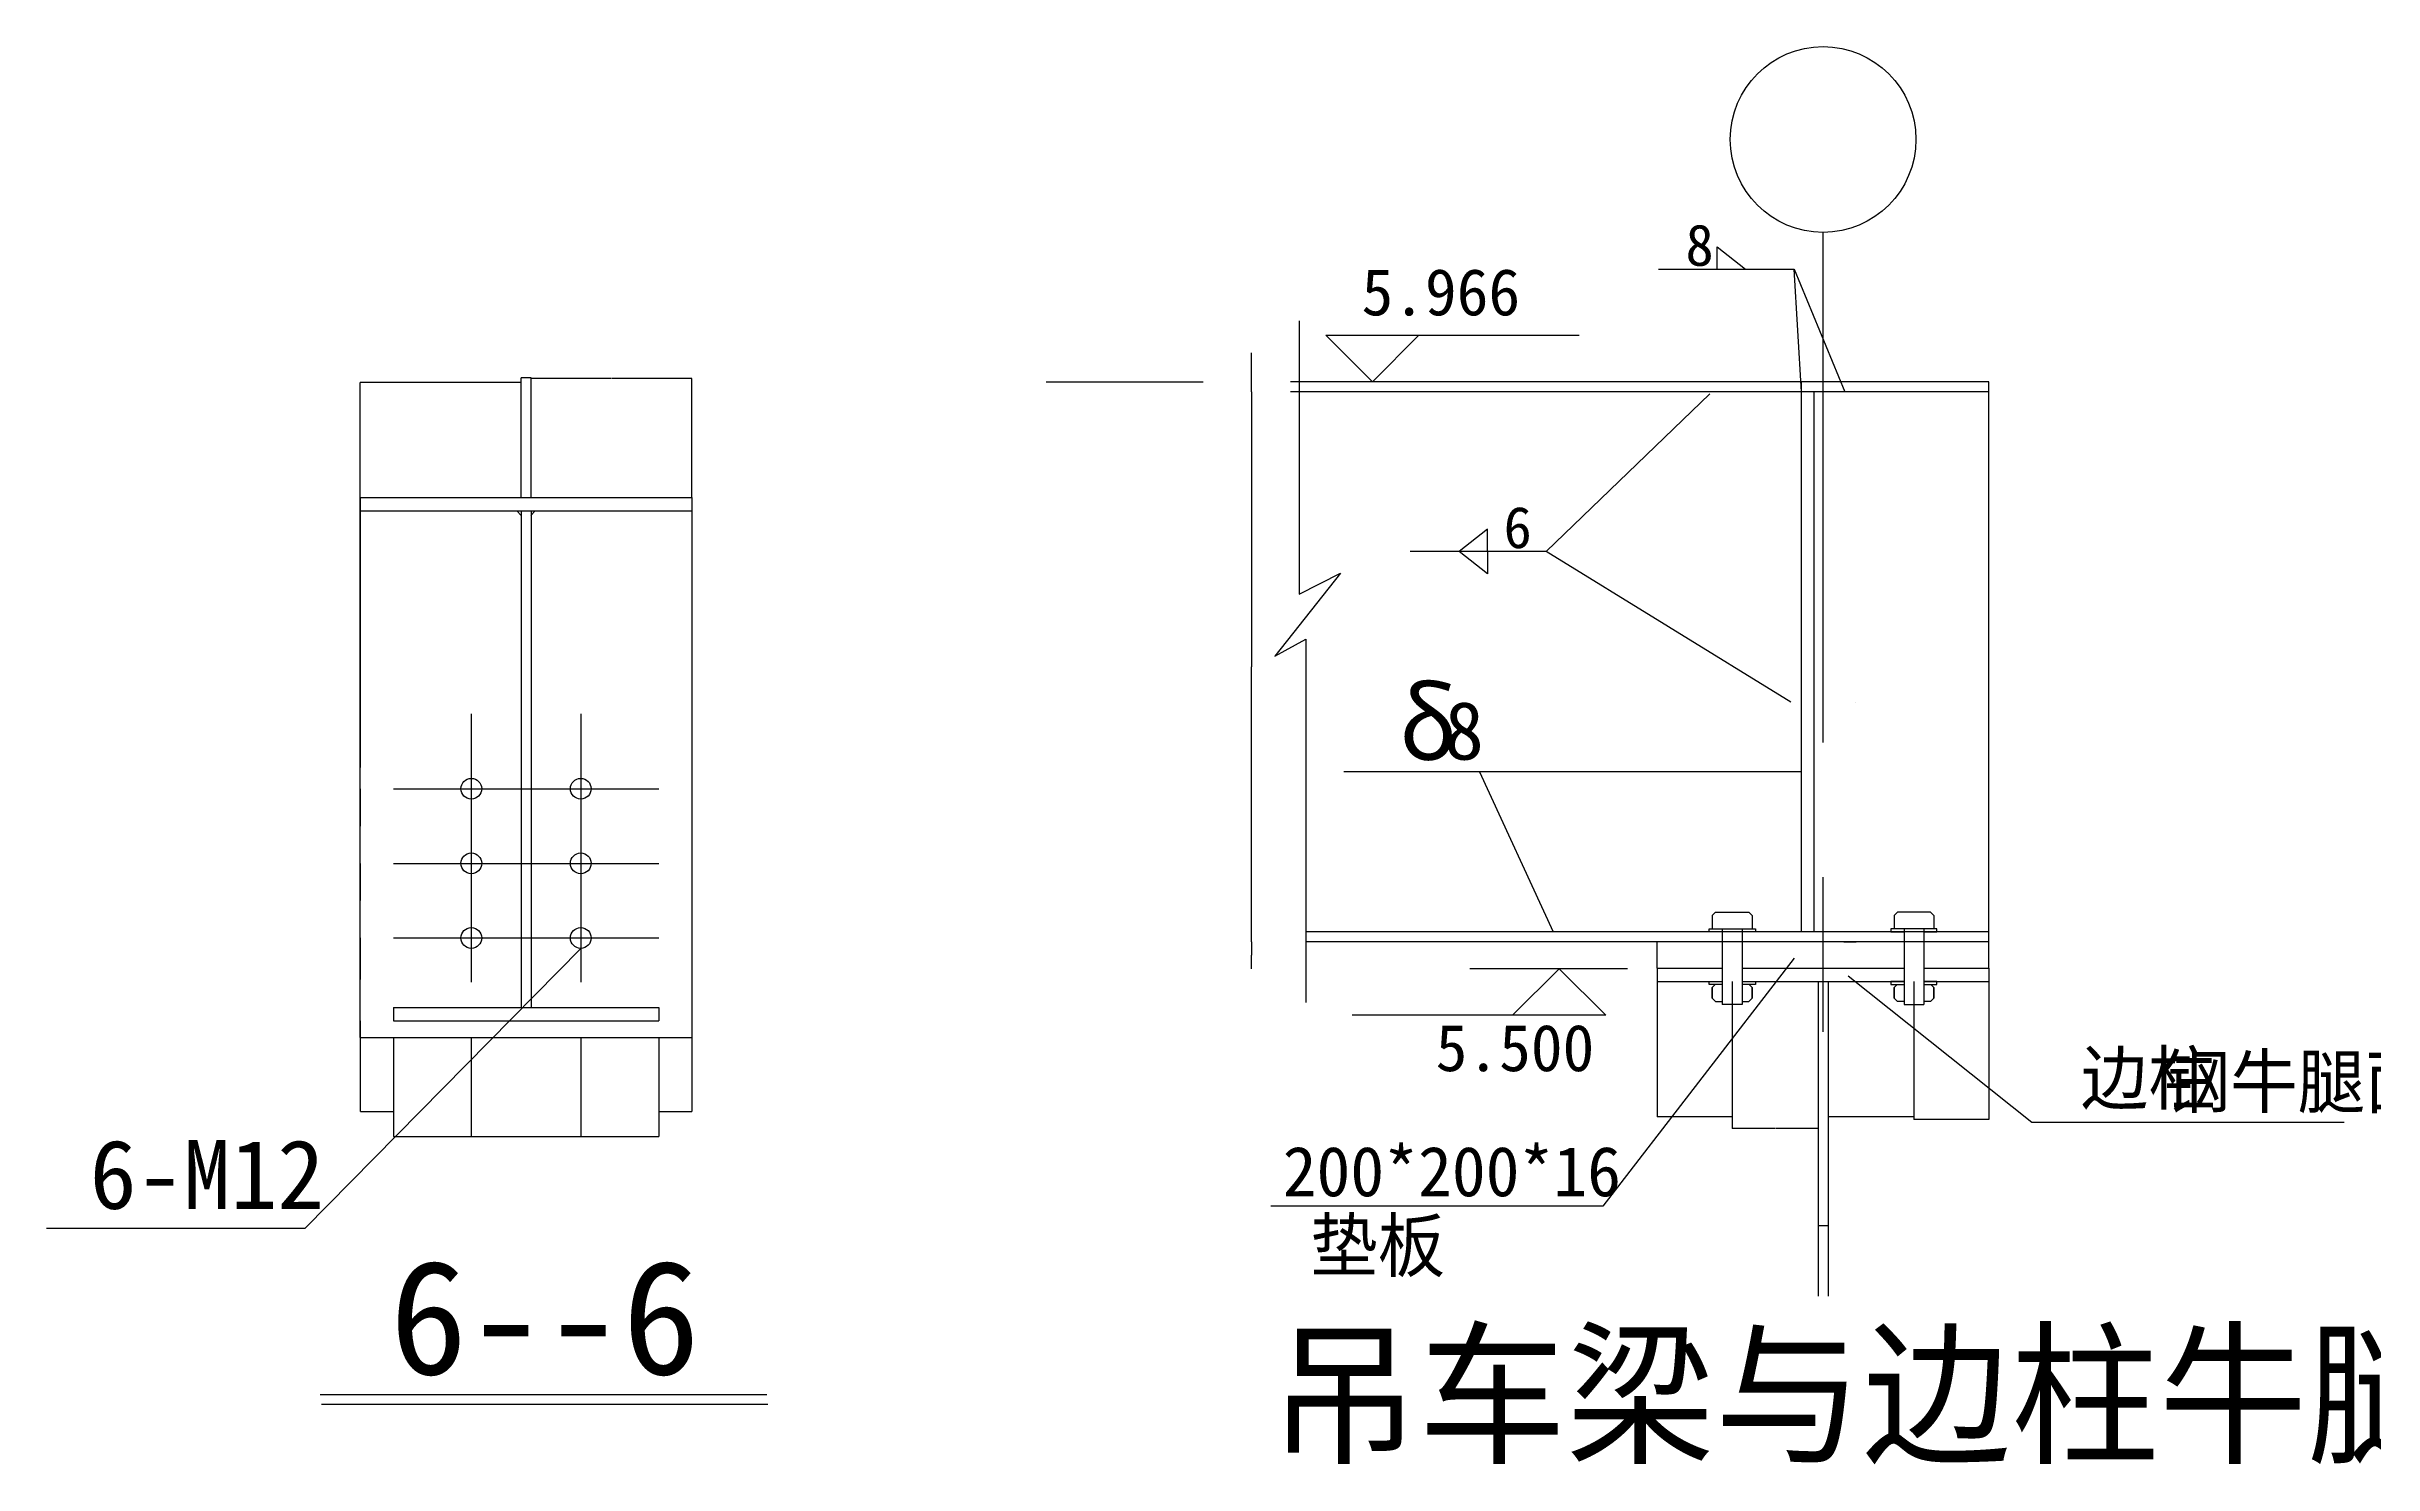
# Model space of a CAD drawing. Header units: metres. Extents: x 1551 to 37884, y 3562 to 29485.
# Drawn here: x 18378 to 29606, y 14752 to 21591 of the extents above; entities that cross this region are included whole.
import ezdxf

# ---------------------------------------------------------------- set-up
doc = ezdxf.new("R2010")
doc.units = ezdxf.units.M
for name, color, linetype in [('DOTE', 1, 'Continuous'), ('PUB_DIM', 3, 'Continuous'), ('PUB_TEXT', 7, 'Continuous'), ('其它', 1, 'Continuous'), ('屋面', 4, 'Continuous'), ('梁', 6, 'Continuous'), ('连接板', 3, 'Continuous')]:
    doc.layers.add(name, color=color, linetype=linetype)
doc.dimstyles.get("Standard").update_dxf_attribs({"dimtxt": 2.5, "dimasz": 2.5, "dimexe": 1.25, "dimexo": 0.625, "dimtad": 1, "dimcen": 2.5, "dimazin": 3, "dimtfac": 1, "dimtmove": 0, "dimatfit": 3})

# ---------------------------------------------------------------- blocks, each defined once
blk = doc.blocks.new('_CLOSEDFILLED')
at = {"color": 0, "linetype": 'BYBLOCK'}
blk.add_solid([(-1, 0), (0, 0), (-1, 0)], dxfattribs=at)
blk = doc.blocks.new('*D77')
for p, q in [((19891.89, 19351.63), (19891.89, 18681.57)), ((19891.64, 18681.57), (19891.39, 18681.57)), ((19891.89, 18011.5), (19891.89, 18681.57)), ((19891.89, 18681.57), (19891.89, 18681.57)), ((19892.14, 18681.57), (19892.39, 18681.57))]:
    blk.add_line(p, q)
at = {"layer": 'Defpoints'}
for p in [(19891.89, 19351.63), (19891.89, 18681.57), (19891.89, 18011.5)]:
    blk.add_point(p, dxfattribs=at)
at = {"layer": 'PUB_DIM', "xscale": 0.25, "yscale": 0.25}
blk.add_blockref('_CLOSEDFILLED', (19891.89, 18681.57), dxfattribs=at)
at = {"layer": 'PUB_DIM', "xscale": 0.25, "yscale": 0.25, "rotation": 180}
blk.add_blockref('_CLOSEDFILLED', (19891.89, 18681.57), dxfattribs=at)
at = {"layer": 'PUB_DIM', "insert": (19891.89, 18682.695), "char_height": 1, "attachment_point": 5}
blk.add_mtext('292', dxfattribs=at)
blk = doc.blocks.new('*D78')
for p, q in [((19891.89, 19415.62), (19891.89, 18113.62)), ((19891.64, 18113.62), (19891.39, 18113.62)), ((19891.89, 16811.62), (19891.89, 18113.62)), ((19891.89, 18113.62), (19891.89, 18113.62)), ((19892.14, 18113.62), (19892.39, 18113.62))]:
    blk.add_line(p, q)
at = {"layer": 'Defpoints'}
for p in [(19891.89, 19415.62), (19891.89, 18113.62), (19891.89, 16811.62)]:
    blk.add_point(p, dxfattribs=at)
at = {"layer": 'PUB_DIM', "xscale": 0.25, "yscale": 0.25}
blk.add_blockref('_CLOSEDFILLED', (19891.89, 18113.62), dxfattribs=at)
at = {"layer": 'PUB_DIM', "xscale": 0.25, "yscale": 0.25, "rotation": 180}
blk.add_blockref('_CLOSEDFILLED', (19891.89, 18113.62), dxfattribs=at)
at = {"layer": 'PUB_DIM', "insert": (19891.89, 18114.745), "char_height": 1, "attachment_point": 5}
blk.add_mtext('450', dxfattribs=at)
blk = doc.blocks.new('*D79')
for p, q in [((21332.2, 16811.5), (21332.2, 16454.11)), ((21492.2, 16811.5), (21492.2, 16454.11)), ((21332.45, 16454.11), (21411.2, 16454.11)), ((21413.2, 16454.11), (21491.95, 16454.11))]:
    blk.add_line(p, q)
at = {"layer": 'Defpoints'}
for p in [(21332.2, 16811.5), (21492.2, 16811.5), (21332.2, 16454.11)]:
    blk.add_point(p, dxfattribs=at)
at = {"layer": 'PUB_DIM', "xscale": 0.25, "yscale": 0.25, "rotation": 180}
blk.add_blockref('_CLOSEDFILLED', (21332.2, 16454.11), dxfattribs=at)
at = {"layer": 'PUB_DIM', "xscale": 0.25, "yscale": 0.25}
blk.add_blockref('_CLOSEDFILLED', (21492.2, 16454.11), dxfattribs=at)
at = {"layer": 'PUB_DIM', "insert": (21412.2, 16454.11), "char_height": 1, "attachment_point": 5}
blk.add_mtext('20', dxfattribs=at)
blk = doc.blocks.new('*D80')
for p, q in [((19892.2, 16811.5), (19892.2, 16454.11)), ((20052.2, 16811.5), (20052.2, 16454.11)), ((19892.45, 16454.11), (19971.2, 16454.11)), ((19973.2, 16454.11), (20051.95, 16454.11))]:
    blk.add_line(p, q)
at = {"layer": 'Defpoints'}
for p in [(19892.2, 16811.5), (20052.2, 16811.5), (19892.2, 16454.11)]:
    blk.add_point(p, dxfattribs=at)
at = {"layer": 'PUB_DIM', "xscale": 0.25, "yscale": 0.25, "rotation": 180}
blk.add_blockref('_CLOSEDFILLED', (19892.2, 16454.11), dxfattribs=at)
at = {"layer": 'PUB_DIM', "xscale": 0.25, "yscale": 0.25}
blk.add_blockref('_CLOSEDFILLED', (20052.2, 16454.11), dxfattribs=at)
at = {"layer": 'PUB_DIM', "insert": (19972.2, 16454.11), "char_height": 1, "attachment_point": 5}
blk.add_mtext('20', dxfattribs=at)
blk = doc.blocks.new('*D81')
for p, q in [((20052.2, 16811.5), (20052.2, 16334.11)), ((20427.89, 16811.5), (20427.89, 16334.11)), ((20052.45, 16334.11), (20239.045, 16334.11)), ((20241.045, 16334.11), (20427.64, 16334.11))]:
    blk.add_line(p, q)
at = {"layer": 'Defpoints'}
for p in [(20052.2, 16811.5), (20427.89, 16811.5), (20052.2, 16334.11)]:
    blk.add_point(p, dxfattribs=at)
at = {"layer": 'PUB_DIM', "xscale": 0.25, "yscale": 0.25, "rotation": 180}
blk.add_blockref('_CLOSEDFILLED', (20052.2, 16334.11), dxfattribs=at)
at = {"layer": 'PUB_DIM', "xscale": 0.25, "yscale": 0.25}
blk.add_blockref('_CLOSEDFILLED', (20427.89, 16334.11), dxfattribs=at)
at = {"layer": 'PUB_DIM', "insert": (20240.045, 16334.11), "char_height": 1, "attachment_point": 5}
blk.add_mtext('50', dxfattribs=at)
blk = doc.blocks.new('*D82')
for p, q in [((19891.64, 19535.05), (19891.39, 19535.05)), ((19891.89, 19415.63), (19891.89, 19535.05)), ((19891.89, 19351.63), (19891.89, 19535.05)), ((19891.89, 19535.05), (19891.89, 19535.05)), ((19892.14, 19535.05), (19892.39, 19535.05))]:
    blk.add_line(p, q)
at = {"layer": 'Defpoints'}
for p in [(19891.89, 19535.05), (19891.89, 19415.63), (19891.89, 19351.63)]:
    blk.add_point(p, dxfattribs=at)
at = {"layer": 'PUB_DIM', "xscale": 0.25, "yscale": 0.25}
blk.add_blockref('_CLOSEDFILLED', (19891.89, 19535.05), dxfattribs=at)
at = {"layer": 'PUB_DIM', "xscale": 0.25, "yscale": 0.25, "rotation": 180}
blk.add_blockref('_CLOSEDFILLED', (19891.89, 19535.05), dxfattribs=at)
at = {"layer": 'PUB_DIM', "insert": (19891.89, 19536.175), "char_height": 1, "attachment_point": 5}
blk.add_mtext('8', dxfattribs=at)
blk = doc.blocks.new('*D83')
for p, q in [((21103.25, 19990.32), (20716, 19990.32)), ((20716.25, 19415.5), (20716.25, 19990.32)), ((21492.5, 19990.32), (21105.25, 19990.32)), ((21492.25, 19415.5), (21492.25, 19990.32))]:
    blk.add_line(p, q)
at = {"layer": 'Defpoints'}
for p in [(21492.25, 19990.32), (20716.25, 19415.5), (21492.25, 19415.5)]:
    blk.add_point(p, dxfattribs=at)
at = {"layer": 'PUB_DIM', "xscale": 0.25, "yscale": 0.25}
blk.add_blockref('_CLOSEDFILLED', (20716.25, 19990.32), dxfattribs=at)
at = {"layer": 'PUB_DIM', "xscale": 0.25, "yscale": 0.25, "rotation": 180}
blk.add_blockref('_CLOSEDFILLED', (21492.25, 19990.32), dxfattribs=at)
at = {"layer": 'PUB_DIM', "insert": (21104.25, 19990.32), "char_height": 1, "attachment_point": 5}
blk.add_mtext('97', dxfattribs=at)
blk = doc.blocks.new('*D84')
for p, q in [((20279.25, 19970.4), (19892, 19970.4)), ((19892.25, 19415.5), (19892.25, 19970.4)), ((20668.5, 19970.4), (20281.25, 19970.4)), ((20668.25, 19415.5), (20668.25, 19970.4))]:
    blk.add_line(p, q)
at = {"layer": 'Defpoints'}
for p in [(20668.25, 19970.4), (19892.25, 19415.5), (20668.25, 19415.5)]:
    blk.add_point(p, dxfattribs=at)
at = {"layer": 'PUB_DIM', "xscale": 0.25, "yscale": 0.25}
blk.add_blockref('_CLOSEDFILLED', (19892.25, 19970.4), dxfattribs=at)
at = {"layer": 'PUB_DIM', "xscale": 0.25, "yscale": 0.25, "rotation": 180}
blk.add_blockref('_CLOSEDFILLED', (20668.25, 19970.4), dxfattribs=at)
at = {"layer": 'PUB_DIM', "insert": (20280.25, 19970.4), "char_height": 1, "attachment_point": 5}
blk.add_mtext('97', dxfattribs=at)
blk = doc.blocks.new('*D85')
for p, q in [((20691.75, 19993.28), (20668, 19993.28)), ((20668.25, 19415.5), (20668.25, 19993.28)), ((20716.5, 19993.28), (20692.75, 19993.28)), ((20716.25, 19415.5), (20716.25, 19993.28))]:
    blk.add_line(p, q)
at = {"layer": 'Defpoints'}
for p in [(20716.25, 19993.28), (20668.25, 19415.5), (20716.25, 19415.5)]:
    blk.add_point(p, dxfattribs=at)
at = {"layer": 'PUB_DIM', "xscale": 0.25, "yscale": 0.25}
blk.add_blockref('_CLOSEDFILLED', (20668.25, 19993.28), dxfattribs=at)
at = {"layer": 'PUB_DIM', "xscale": 0.25, "yscale": 0.25, "rotation": 180}
blk.add_blockref('_CLOSEDFILLED', (20716.25, 19993.28), dxfattribs=at)
at = {"layer": 'PUB_DIM', "insert": (20692.25, 19993.28), "char_height": 1, "attachment_point": 5}
blk.add_mtext('6', dxfattribs=at)
blk = doc.blocks.new('*D86')
for p, q in [((19891.89, 18011.5), (19891.89, 17831.5)), ((19891.64, 17831.5), (19891.39, 17831.5)), ((19891.89, 17651.5), (19891.89, 17831.5)), ((19891.89, 17831.5), (19891.89, 17831.5)), ((19892.14, 17831.5), (19892.39, 17831.5))]:
    blk.add_line(p, q)
at = {"layer": 'Defpoints'}
for p in [(19891.89, 18011.5), (19891.89, 17831.5), (19891.89, 17651.5)]:
    blk.add_point(p, dxfattribs=at)
at = {"layer": 'PUB_DIM', "xscale": 0.25, "yscale": 0.25}
blk.add_blockref('_CLOSEDFILLED', (19891.89, 17831.5), dxfattribs=at)
at = {"layer": 'PUB_DIM', "xscale": 0.25, "yscale": 0.25, "rotation": 180}
blk.add_blockref('_CLOSEDFILLED', (19891.89, 17831.5), dxfattribs=at)
at = {"layer": 'PUB_DIM', "insert": (19891.89, 17832.625), "char_height": 1, "attachment_point": 5}
blk.add_mtext('45', dxfattribs=at)
blk = doc.blocks.new('*D87')
for p, q in [((19891.89, 17651.5), (19891.89, 17471.5)), ((19891.64, 17471.5), (19891.39, 17471.5)), ((19891.89, 17291.5), (19891.89, 17471.5)), ((19891.89, 17471.5), (19891.89, 17471.5)), ((19892.14, 17471.5), (19892.39, 17471.5))]:
    blk.add_line(p, q)
at = {"layer": 'Defpoints'}
for p in [(19891.89, 17651.5), (19891.89, 17471.5), (19891.89, 17291.5)]:
    blk.add_point(p, dxfattribs=at)
at = {"layer": 'PUB_DIM', "xscale": 0.25, "yscale": 0.25}
blk.add_blockref('_CLOSEDFILLED', (19891.89, 17471.5), dxfattribs=at)
at = {"layer": 'PUB_DIM', "xscale": 0.25, "yscale": 0.25, "rotation": 180}
blk.add_blockref('_CLOSEDFILLED', (19891.89, 17471.5), dxfattribs=at)
at = {"layer": 'PUB_DIM', "insert": (19891.89, 17472.625), "char_height": 1, "attachment_point": 5}
blk.add_mtext('45', dxfattribs=at)
blk = doc.blocks.new('*D88')
for p, q in [((19891.89, 17291.5), (19891.89, 17091.5)), ((19891.64, 17091.5), (19891.39, 17091.5)), ((19891.89, 16891.5), (19891.89, 17091.5)), ((19891.89, 17091.5), (19891.89, 17091.5)), ((19892.14, 17091.5), (19892.39, 17091.5))]:
    blk.add_line(p, q)
at = {"layer": 'Defpoints'}
for p in [(19891.89, 17291.5), (19891.89, 17091.5), (19891.89, 16891.5)]:
    blk.add_point(p, dxfattribs=at)
at = {"layer": 'PUB_DIM', "xscale": 0.25, "yscale": 0.25}
blk.add_blockref('_CLOSEDFILLED', (19891.89, 17091.5), dxfattribs=at)
at = {"layer": 'PUB_DIM', "xscale": 0.25, "yscale": 0.25, "rotation": 180}
blk.add_blockref('_CLOSEDFILLED', (19891.89, 17091.5), dxfattribs=at)
at = {"layer": 'PUB_DIM', "insert": (19891.89, 17092.625), "char_height": 1, "attachment_point": 5}
blk.add_mtext('50', dxfattribs=at)
blk = doc.blocks.new('*D89')
for p, q in [((19891.89, 16891.5), (19891.89, 16651.3)), ((19891.89, 16811.82), (19891.89, 16651.3)), ((19891.64, 16651.3), (19891.39, 16651.3)), ((19891.89, 16651.3), (19891.89, 16651.3)), ((19892.14, 16651.3), (19892.39, 16651.3))]:
    blk.add_line(p, q)
at = {"layer": 'Defpoints'}
for p in [(19891.89, 16891.5), (19891.89, 16811.82), (19891.89, 16651.3)]:
    blk.add_point(p, dxfattribs=at)
at = {"layer": 'PUB_DIM', "xscale": 0.25, "yscale": 0.25}
blk.add_blockref('_CLOSEDFILLED', (19891.89, 16651.3), dxfattribs=at)
at = {"layer": 'PUB_DIM', "xscale": 0.25, "yscale": 0.25, "rotation": 180}
blk.add_blockref('_CLOSEDFILLED', (19891.89, 16651.3), dxfattribs=at)
at = {"layer": 'PUB_DIM', "insert": (19891.89, 16652.425), "char_height": 1, "attachment_point": 5}
blk.add_mtext('10', dxfattribs=at)
blk = doc.blocks.new('*D90')
for p, q in [((20427.89, 16811.5), (20427.89, 16334.11)), ((20955.89, 16811.5), (20955.89, 16334.11)), ((20428.14, 16334.11), (20690.89, 16334.11)), ((20692.89, 16334.11), (20955.64, 16334.11))]:
    blk.add_line(p, q)
at = {"layer": 'Defpoints'}
for p in [(20427.89, 16811.5), (20955.89, 16811.5), (20427.89, 16334.11)]:
    blk.add_point(p, dxfattribs=at)
at = {"layer": 'PUB_DIM', "xscale": 0.25, "yscale": 0.25, "rotation": 180}
blk.add_blockref('_CLOSEDFILLED', (20427.89, 16334.11), dxfattribs=at)
at = {"layer": 'PUB_DIM', "xscale": 0.25, "yscale": 0.25}
blk.add_blockref('_CLOSEDFILLED', (20955.89, 16334.11), dxfattribs=at)
at = {"layer": 'PUB_DIM', "insert": (20691.89, 16334.11), "char_height": 1, "attachment_point": 5}
blk.add_mtext('60', dxfattribs=at)
blk = doc.blocks.new('*D91')
for p, q in [((20955.89, 16811.5), (20955.89, 16334.11)), ((21332.2, 16811.5), (21332.2, 16334.11)), ((20956.14, 16334.11), (21143.045, 16334.11)), ((21145.045, 16334.11), (21331.95, 16334.11))]:
    blk.add_line(p, q)
at = {"layer": 'Defpoints'}
for p in [(20955.89, 16811.5), (21332.2, 16811.5), (20955.89, 16334.11)]:
    blk.add_point(p, dxfattribs=at)
at = {"layer": 'PUB_DIM', "xscale": 0.25, "yscale": 0.25, "rotation": 180}
blk.add_blockref('_CLOSEDFILLED', (20955.89, 16334.11), dxfattribs=at)
at = {"layer": 'PUB_DIM', "xscale": 0.25, "yscale": 0.25}
blk.add_blockref('_CLOSEDFILLED', (21332.2, 16334.11), dxfattribs=at)
at = {"layer": 'PUB_DIM', "insert": (21144.045, 16334.11), "char_height": 1, "attachment_point": 5}
blk.add_mtext('50', dxfattribs=at)
blk = doc.blocks.new('*D104')
for p, q in [((26512.1, 17081.68), (26512.1, 16371.88)), ((26926.1, 17081.68), (26926.1, 16371.88)), ((26718.1, 16371.88), (26511.85, 16371.88)), ((26926.35, 16371.88), (26720.1, 16371.88))]:
    blk.add_line(p, q)
at = {"layer": 'Defpoints'}
for p in [(26512.1, 17081.68), (26926.1, 17081.68), (26926.1, 16371.88)]:
    blk.add_point(p, dxfattribs=at)
at = {"layer": 'PUB_DIM', "xscale": 0.25, "yscale": 0.25}
blk.add_blockref('_CLOSEDFILLED', (26512.1, 16371.88), dxfattribs=at)
at = {"layer": 'PUB_DIM', "xscale": 0.25, "yscale": 0.25, "rotation": 180}
blk.add_blockref('_CLOSEDFILLED', (26926.1, 16371.88), dxfattribs=at)
at = {"layer": 'PUB_DIM', "insert": (26719.1, 16371.88), "char_height": 1, "attachment_point": 5}
blk.add_mtext('57', dxfattribs=at)
blk = doc.blocks.new('*D105')
for p, q in [((24191.76, 19925.64), (24191.76, 18599.66)), ((24191.51, 18599.66), (24191.26, 18599.66)), ((24191.76, 17273.68), (24191.76, 18599.66)), ((24191.76, 18599.66), (24191.76, 18599.66)), ((24192.01, 18599.66), (24192.26, 18599.66))]:
    blk.add_line(p, q)
at = {"layer": 'Defpoints'}
for p in [(24191.76, 19925.64), (24191.76, 18599.66), (24191.76, 17273.68)]:
    blk.add_point(p, dxfattribs=at)
at = {"layer": 'PUB_DIM', "xscale": 0.25, "yscale": 0.25}
blk.add_blockref('_CLOSEDFILLED', (24191.76, 18599.66), dxfattribs=at)
at = {"layer": 'PUB_DIM', "xscale": 0.25, "yscale": 0.25, "rotation": 180}
blk.add_blockref('_CLOSEDFILLED', (24191.76, 18599.66), dxfattribs=at)
at = {"layer": 'PUB_DIM', "insert": (24191.76, 18600.785), "char_height": 1, "attachment_point": 5}
blk.add_mtext('442', dxfattribs=at)
blk = doc.blocks.new('*D106')
for p, q in [((26150.1, 17081.68), (26150.1, 16428.66)), ((26512.1, 17081.68), (26512.1, 16428.66)), ((26330.1, 16428.66), (26149.85, 16428.66)), ((26512.35, 16428.66), (26332.1, 16428.66))]:
    blk.add_line(p, q)
at = {"layer": 'Defpoints'}
for p in [(26150.1, 17081.68), (26512.1, 17081.68), (26512.1, 16428.66)]:
    blk.add_point(p, dxfattribs=at)
at = {"layer": 'PUB_DIM', "xscale": 0.25, "yscale": 0.25}
blk.add_blockref('_CLOSEDFILLED', (26150.1, 16428.66), dxfattribs=at)
at = {"layer": 'PUB_DIM', "xscale": 0.25, "yscale": 0.25, "rotation": 180}
blk.add_blockref('_CLOSEDFILLED', (26512.1, 16428.66), dxfattribs=at)
at = {"layer": 'PUB_DIM', "insert": (26331.1, 16428.66), "char_height": 1, "attachment_point": 5}
blk.add_mtext('40', dxfattribs=at)
blk = doc.blocks.new('*D107')
for p, q in [((24191.51, 20114.02), (24191.26, 20114.02)), ((24191.76, 19973.64), (24191.76, 20114.02)), ((24191.76, 19925.64), (24191.76, 20114.02)), ((24191.76, 20114.02), (24191.76, 20114.02)), ((24192.01, 20114.02), (24192.26, 20114.02))]:
    blk.add_line(p, q)
at = {"layer": 'Defpoints'}
for p in [(24191.76, 20114.02), (24191.76, 19973.64), (24191.76, 19925.64)]:
    blk.add_point(p, dxfattribs=at)
at = {"layer": 'PUB_DIM', "xscale": 0.25, "yscale": 0.25}
blk.add_blockref('_CLOSEDFILLED', (24191.76, 20114.02), dxfattribs=at)
at = {"layer": 'PUB_DIM', "xscale": 0.25, "yscale": 0.25, "rotation": 180}
blk.add_blockref('_CLOSEDFILLED', (24191.76, 20114.02), dxfattribs=at)
at = {"layer": 'PUB_DIM', "insert": (24191.76, 20115.145), "char_height": 1, "attachment_point": 5}
blk.add_mtext('8', dxfattribs=at)
blk = doc.blocks.new('*D108')
for p, q in [((27388.1, 17081.68), (27388.1, 16415.74)), ((27750.1, 17081.68), (27750.1, 16415.74)), ((27568.1, 16415.74), (27387.85, 16415.74)), ((27750.35, 16415.74), (27570.1, 16415.74))]:
    blk.add_line(p, q)
at = {"layer": 'Defpoints'}
for p in [(27388.1, 17081.68), (27750.1, 17081.68), (27750.1, 16415.74)]:
    blk.add_point(p, dxfattribs=at)
at = {"layer": 'PUB_DIM', "xscale": 0.25, "yscale": 0.25}
blk.add_blockref('_CLOSEDFILLED', (27388.1, 16415.74), dxfattribs=at)
at = {"layer": 'PUB_DIM', "xscale": 0.25, "yscale": 0.25, "rotation": 180}
blk.add_blockref('_CLOSEDFILLED', (27750.1, 16415.74), dxfattribs=at)
at = {"layer": 'PUB_DIM', "insert": (27569.1, 16415.74), "char_height": 1, "attachment_point": 5}
blk.add_mtext('40', dxfattribs=at)
blk = doc.blocks.new('*D109')
for p, q in [((26974.1, 17081.68), (26974.1, 16428.66)), ((27388.1, 17081.68), (27388.1, 16428.66)), ((27180.1, 16428.66), (26973.85, 16428.66)), ((27388.35, 16428.66), (27182.1, 16428.66))]:
    blk.add_line(p, q)
at = {"layer": 'Defpoints'}
for p in [(26974.1, 17081.68), (27388.1, 17081.68), (27388.1, 16428.66)]:
    blk.add_point(p, dxfattribs=at)
at = {"layer": 'PUB_DIM', "xscale": 0.25, "yscale": 0.25}
blk.add_blockref('_CLOSEDFILLED', (26974.1, 16428.66), dxfattribs=at)
at = {"layer": 'PUB_DIM', "xscale": 0.25, "yscale": 0.25, "rotation": 180}
blk.add_blockref('_CLOSEDFILLED', (27388.1, 16428.66), dxfattribs=at)
at = {"layer": 'PUB_DIM', "insert": (27181.1, 16428.66), "char_height": 1, "attachment_point": 5}
blk.add_mtext('57', dxfattribs=at)
blk = doc.blocks.new('*D110')
for p, q in [((26926.1, 17081.68), (26926.1, 15903.88)), ((26974.1, 17081.68), (26974.1, 15903.88)), ((26949.6, 15903.88), (26925.85, 15903.88)), ((26974.35, 15903.88), (26950.6, 15903.88))]:
    blk.add_line(p, q)
at = {"layer": 'Defpoints'}
for p in [(26926.1, 17081.68), (26974.1, 17081.68), (26974.1, 15903.88)]:
    blk.add_point(p, dxfattribs=at)
at = {"layer": 'PUB_DIM', "xscale": 0.25, "yscale": 0.25}
blk.add_blockref('_CLOSEDFILLED', (26926.1, 15903.88), dxfattribs=at)
at = {"layer": 'PUB_DIM', "xscale": 0.25, "yscale": 0.25, "rotation": 180}
blk.add_blockref('_CLOSEDFILLED', (26974.1, 15903.88), dxfattribs=at)
at = {"layer": 'PUB_DIM', "insert": (26950.1, 15903.88), "char_height": 1, "attachment_point": 5}
blk.add_mtext('6', dxfattribs=at)
blk = doc.blocks.new('*D111')
for p, q in [((24191.51, 17208.01), (24191.26, 17208.01)), ((24191.76, 17273.68), (24191.76, 17208.01)), ((24191.76, 17142.34), (24191.76, 17208.01)), ((24191.76, 17208.01), (24191.76, 17208.01)), ((24192.01, 17208.01), (24192.26, 17208.01))]:
    blk.add_line(p, q)
at = {"layer": 'Defpoints'}
for p in [(24191.76, 17273.68), (24191.76, 17208.01), (24191.76, 17142.34)]:
    blk.add_point(p, dxfattribs=at)
at = {"layer": 'PUB_DIM', "xscale": 0.25, "yscale": 0.25}
blk.add_blockref('_CLOSEDFILLED', (24191.76, 17208.01), dxfattribs=at)
at = {"layer": 'PUB_DIM', "xscale": 0.25, "yscale": 0.25, "rotation": 180}
blk.add_blockref('_CLOSEDFILLED', (24191.76, 17208.01), dxfattribs=at)
at = {"layer": 'PUB_DIM', "insert": (24191.76, 17209.135), "char_height": 1, "attachment_point": 5}
blk.add_mtext('16', dxfattribs=at)

msp = doc.modelspace()

# ---------------------------------------------------------------- linework, layer by layer
for p, q in [((26438.94, 20625.66), (26575.45, 20517.85)), ((26438.94, 20517.85), (26438.94, 20625.66)), ((26155.72, 20517.83), (26811.48, 20517.83)), ((26846.71, 19925.68), (26811.48, 20517.83)), ((26811.48, 20517.83), (27054.66, 19925.68)), ((24421.64, 20268.94), (24421.64, 18950.46)), ((25613.83, 19156.12), (26403.57, 19916.74)), ((25330.6, 19263.95), (25194.09, 19156.14)), ((25330.6, 19156.14), (25330.6, 19263.95)), ((25613.83, 19156.12), (24958.07, 19156.12)), ((25330.6, 19048.29), (25194.09, 19156.1)), ((25330.6, 19156.1), (25330.6, 19048.29)), ((26794.2, 18428.36), (25613.83, 19156.12)), ((24622.15, 19050.6), (24304.67, 18650.05)), ((24421.64, 18950.46), (24622.15, 19050.6)), ((24304.67, 18650.05), (24455.06, 18733.5)), ((24455.06, 18733.5), (24455.06, 16981.1)), ((26794.2, 18428.36), (26794.2, 18428.36)), ((27106.38, 18428.36), (27106.38, 18428.36)), ((20427.89, 18371.85), (20427.89, 17078.46)), ((20955.89, 18371.85), (20955.89, 17078.46)), ((26846.71, 18093.6), (24637.47, 18093.6)), ((25293.23, 18093.6), (25647.45, 17321.68)), ((20051.89, 18011.5), (21331.89, 18011.5)), ((20051.89, 17651.5), (21331.89, 17651.5)), ((20051.89, 17291.5), (21331.89, 17291.5)), ((19626.08, 15892.57), (20955.89, 17241.5)), ((26810.53, 17194.14), (25887.54, 15998.03)), ((26007.32, 17143.42), (25245.15, 17143.42)), ((27070.85, 17108.42), (27957.68, 16403.62)), ((27957.68, 16403.62), (29464.33, 16403.62)), ((25887.54, 15998.03), (24285.53, 15998.03)), ((18378.27, 15892.57), (19626.08, 15892.57)), ((19705.71, 15042.77), (21858.47, 15042.77))]:
    msp.add_line(p, q)
msp.add_lwpolyline([(19698.46, 15089.86), (21853.6, 15089.86)])
msp.add_circle((26950.29, 21143.11), 448.04)
at = {"layer": 'DOTE'}
for p, q in [((26950.29, 18234.1), (26950.29, 20695.07)), ((26950.29, 16839.16), (26950.29, 17584.86))]:
    msp.add_line(p, q, dxfattribs=at)
at = {"layer": 'PUB_DIM'}
for p, q in [((24775.51, 19973.61), (24550.51, 20198.61)), ((24550.51, 20198.61), (25000.51, 20198.61)), ((24775.51, 20198.61), (25774.08, 20198.61)), ((25000.51, 20198.61), (24775.51, 19973.61)), ((23201.42, 19974.51), (23959.15, 19974.51)), ((25451.84, 16918.42), (25676.84, 17143.42)), ((25676.84, 17143.42), (25901.84, 16918.42)), ((25676.84, 16918.42), (24678.27, 16918.42)), ((25901.84, 16918.42), (25451.84, 16918.42))]:
    msp.add_line(p, q, dxfattribs=at)
at = {"layer": '其它'}
for p, q in [((26415.62, 17400.2), (26431.62, 17416.2)), ((26431.62, 17416.2), (26591.62, 17416.2)), ((26607.62, 17400.2), (26591.62, 17416.2)), ((27292.96, 17400.2), (27308.96, 17416.2)), ((27468.96, 17416.2), (27308.96, 17416.2)), ((27484.96, 17400.2), (27468.96, 17416.2)), ((26415.62, 17400.2), (26415.62, 17336.2)), ((26463.62, 17336.2), (26463.62, 16970.71)), ((26559.62, 17336.2), (26559.62, 16970.71)), ((26607.62, 17400.2), (26607.62, 17336.2)), ((27292.96, 17400.2), (27292.96, 17336.2)), ((27340.96, 17336.2), (27340.96, 16970.71)), ((27436.96, 17336.2), (27436.96, 16970.71)), ((27484.96, 17400.2), (27484.96, 17336.2)), ((26415.62, 17052.63), (26430.14, 17067.16)), ((26607.62, 17052.63), (26593.1, 17067.16)), ((27292.96, 17052.63), (27307.48, 17067.16)), ((27484.96, 17052.63), (27470.44, 17067.16)), ((26415.62, 17000.67), (26415.62, 17052.63)), ((26415.62, 17052.63), (26415.62, 17000.67)), ((26415.62, 17000.67), (26431.62, 16984.67)), ((26431.62, 16984.67), (26463.62, 16984.67)), ((26559.62, 16970.71), (26463.62, 16970.71)), ((26559.62, 16984.67), (26591.62, 16984.67)), ((26607.62, 17000.67), (26591.62, 16984.67)), ((26607.62, 17000.67), (26607.62, 17052.63)), ((26607.62, 17052.63), (26607.62, 17000.67)), ((27292.96, 17052.63), (27292.96, 17000.67)), ((27292.96, 17000.67), (27292.96, 17052.63)), ((27292.96, 17000.67), (27308.96, 16984.67)), ((27340.96, 16984.67), (27308.96, 16984.67)), ((27340.96, 16970.71), (27436.96, 16970.71)), ((27468.96, 16984.67), (27436.96, 16984.67)), ((27484.96, 17000.67), (27468.96, 16984.67)), ((27484.96, 17052.63), (27484.96, 17000.67)), ((27484.96, 17000.67), (27484.96, 17052.63))]:
    msp.add_line(p, q, dxfattribs=at)
for points in [[(26463.62, 17321.68), (26400.57, 17321.68), (26400.57, 17336.2), (26623.85, 17336.2), (26623.85, 17321.68), (26559.62, 17321.68)], [(27436.96, 17321.68), (27500.01, 17321.68), (27500.01, 17336.2), (27276.73, 17336.2), (27276.73, 17321.68), (27340.96, 17321.68)], [(26463.62, 17067.16), (26400.57, 17067.16), (26400.57, 17081.68), (26463.62, 17081.68)], [(26559.62, 17081.68), (26623.85, 17081.68), (26623.85, 17067.16), (26559.62, 17067.16)], [(27340.96, 17081.68), (27276.73, 17081.68), (27276.73, 17067.16), (27340.96, 17067.16)], [(27436.96, 17067.16), (27500.01, 17067.16), (27500.01, 17081.68), (27436.96, 17081.68)]]:
    msp.add_lwpolyline(points, dxfattribs=at)
at = {"layer": '屋面'}
for p, q in [((27750.29, 19973.68), (24381.01, 19973.68)), ((27750.29, 19925.68), (24381.01, 19925.68)), ((26846.71, 17321.68), (26846.71, 19973.68)), ((26906.71, 17321.68), (26906.71, 19925.68)), ((27750.29, 17273.68), (27750.29, 19973.68)), ((19891.89, 19415.5), (21491.89, 19415.5)), ((19891.89, 19415.5), (19891.89, 19351.5)), ((19891.89, 16811.5), (19891.89, 19351.5)), ((19891.89, 19351.5), (21491.89, 19351.5)), ((20647.44, 19351.47), (20668.05, 19329.01)), ((20667.89, 19351.5), (20667.89, 16955.5)), ((20736.33, 19351.47), (20715.72, 19329.01)), ((20715.89, 19351.5), (20715.89, 16955.5)), ((21491.89, 19415.5), (21491.89, 19351.5)), ((21491.89, 19351.5), (21491.89, 16811.5)), ((27750.29, 17321.68), (24455.06, 17321.68)), ((27750.29, 17273.68), (24455.06, 17273.68)), ((26850.71, 17273.68), (26790.71, 17273.68)), ((27049.87, 17273.68), (27109.87, 17273.68)), ((20051.89, 16955.5), (21331.89, 16955.5)), ((20051.89, 16955.5), (20051.89, 16891.5)), ((21331.89, 16955.5), (21331.89, 16891.5)), ((20051.89, 16891.5), (21331.89, 16891.5)), ((19891.89, 16811.5), (21491.89, 16811.5))]:
    msp.add_line(p, q, dxfattribs=at)
for centre in [(20427.89, 18011.5), (20955.89, 18011.5), (20427.89, 17651.5), (20955.89, 17651.5), (20427.89, 17291.5), (20955.89, 17291.5)]:
    msp.add_circle(centre, 50, dxfattribs=at)
at = {"layer": '梁'}
for p, q in [((26150.29, 17145.68), (26463.62, 17145.68)), ((26150.29, 17145.68), (26150.29, 17081.68)), ((26150.29, 17081.68), (26463.62, 17081.68)), ((26559.62, 17145.68), (27340.96, 17145.68)), ((26559.62, 17081.68), (27340.96, 17081.68)), ((26926.29, 17081.68), (26926.29, 15563.59)), ((26974.29, 17081.68), (26974.29, 15563.59)), ((27436.96, 17145.68), (27750.29, 17145.68)), ((27436.96, 17081.68), (27750.29, 17081.68)), ((27750.29, 17145.68), (27750.29, 17081.68))]:
    msp.add_line(p, q, dxfattribs=at)
at = {"layer": '连接板'}
for p, q in [((26463.62, 17273.68), (26150.29, 17273.68)), ((26150.29, 17145.68), (26150.29, 17273.68)), ((27340.96, 17273.68), (26559.62, 17273.68)), ((27750.29, 17273.68), (27436.96, 17273.68)), ((27750.29, 17145.68), (27750.29, 17273.68))]:
    msp.add_line(p, q, dxfattribs=at)

# ---------------------------------------------------------------- texts
at = {"layer": 'PUB_DIM'}
for s, p in [('5.966', (24723.39, 20294.53)), ('5.500', (25081.21, 16649.2))]:
    msp.add_text(s, height=225, dxfattribs=at).set_placement(p)
at = {"layer": 'PUB_TEXT'}
for s, height, p in [('8', 200, (26286.56, 20533.7)), ('6', 200, (25408.7, 19171.99)), ('δ', 350, (24902.34, 18151.82)), ('8', 280, (25123.45, 18151.82)), ('边柱', 250, (28193.93, 16490.9)), ('钢牛腿面', 250, (28590.17, 16473.63)), ('6-M12', 332.87, (18586.24, 15984.89)), ('200*200*16', 240, (24342.75, 16045.65)), ('垫板', 250, (24476.25, 15683.72)), ('6--6', 550, (20034.13, 15186.58)), ('吊车梁与边柱牛腿节点', 550, (24281.44, 14813.72))]:
    msp.add_text(s, height=height, dxfattribs=at).set_placement(p)

# ---------------------------------------------------------------- dimensions: what is measured, and where the dimension line sits
at = {"layer": 'PUB_DIM'}
for base, p1, p2, text, picture, middle in [((24191.76, 20114.02), (24191.76, 19973.64), (24191.76, 19925.64), '8', '*D107', (24191.76, 20115.145)), ((20716.25, 19993.28), (20716.25, 19415.5), (20668.25, 19415.5), '6', '*D85', (20692.25, 19993.28)), ((21492.25, 19990.32), (21492.25, 19415.5), (20716.25, 19415.5), '97', '*D83', (21104.25, 19990.32)), ((20668.25, 19970.4), (20668.25, 19415.5), (19892.25, 19415.5), '97', '*D84', (20280.25, 19970.4)), ((24191.76, 18599.66), (24191.76, 19925.64), (24191.76, 17273.68), '442', '*D105', (24191.76, 18600.785)), ((19891.89, 19535.05), (19891.89, 19415.63), (19891.89, 19351.63), '8', '*D82', (19891.89, 19536.175)), ((19891.89, 18113.62), (19891.89, 19415.62), (19891.89, 16811.62), '450', '*D78', (19891.89, 18114.745)), ((19891.89, 18681.57), (19891.89, 19351.63), (19891.89, 18011.5), '292', '*D77', (19891.89, 18682.695)), ((19891.89, 17831.5), (19891.89, 18011.5), (19891.89, 17651.5), '45', '*D86', (19891.89, 17832.625)), ((19891.89, 17471.5), (19891.89, 17651.5), (19891.89, 17291.5), '45', '*D87', (19891.89, 17472.625)), ((19891.89, 17091.5), (19891.89, 17291.5), (19891.89, 16891.5), '50', '*D88', (19891.89, 17092.625)), ((24191.76, 17208.01), (24191.76, 17273.68), (24191.76, 17142.34), '16', '*D111', (24191.76, 17209.135)), ((26512.1, 16428.66), (26512.1, 17081.68), (26150.1, 17081.68), '40', '*D106', (26331.1, 16428.66)), ((26926.1, 16371.88), (26926.1, 17081.68), (26512.1, 17081.68), '57', '*D104', (26719.1, 16371.88)), ((26974.1, 15903.88), (26974.1, 17081.68), (26926.1, 17081.68), '6', '*D110', (26950.1, 15903.88)), ((27388.1, 16428.66), (27388.1, 17081.68), (26974.1, 17081.68), '57', '*D109', (27181.1, 16428.66)), ((27750.1, 16415.74), (27750.1, 17081.68), (27388.1, 17081.68), '40', '*D108', (27569.1, 16415.74)), ((19891.89, 16651.3), (19891.89, 16891.5), (19891.89, 16811.82), '10', '*D89', (19891.89, 16652.425)), ((19892.2, 16454.11), (19892.2, 16811.5), (20052.2, 16811.5), '20', '*D80', (19972.2, 16454.11)), ((20052.2, 16334.11), (20052.2, 16811.5), (20427.89, 16811.5), '50', '*D81', (20240.045, 16334.11)), ((20427.89, 16334.11), (20427.89, 16811.5), (20955.89, 16811.5), '60', '*D90', (20691.89, 16334.11)), ((20955.89, 16334.11), (20955.89, 16811.5), (21332.2, 16811.5), '50', '*D91', (21144.045, 16334.11)), ((21332.2, 16454.11), (21332.2, 16811.5), (21492.2, 16811.5), '20', '*D79', (21412.2, 16454.11))]:
    dim = msp.add_linear_dim(base=base, p1=p1, p2=p2, text=text, dimstyle='Standard', dxfattribs=at)
    dim.commit()
    dim.dimension.update_dxf_attribs({"geometry": picture, "text_midpoint": middle})

doc.saveas('drawing.dxf')
